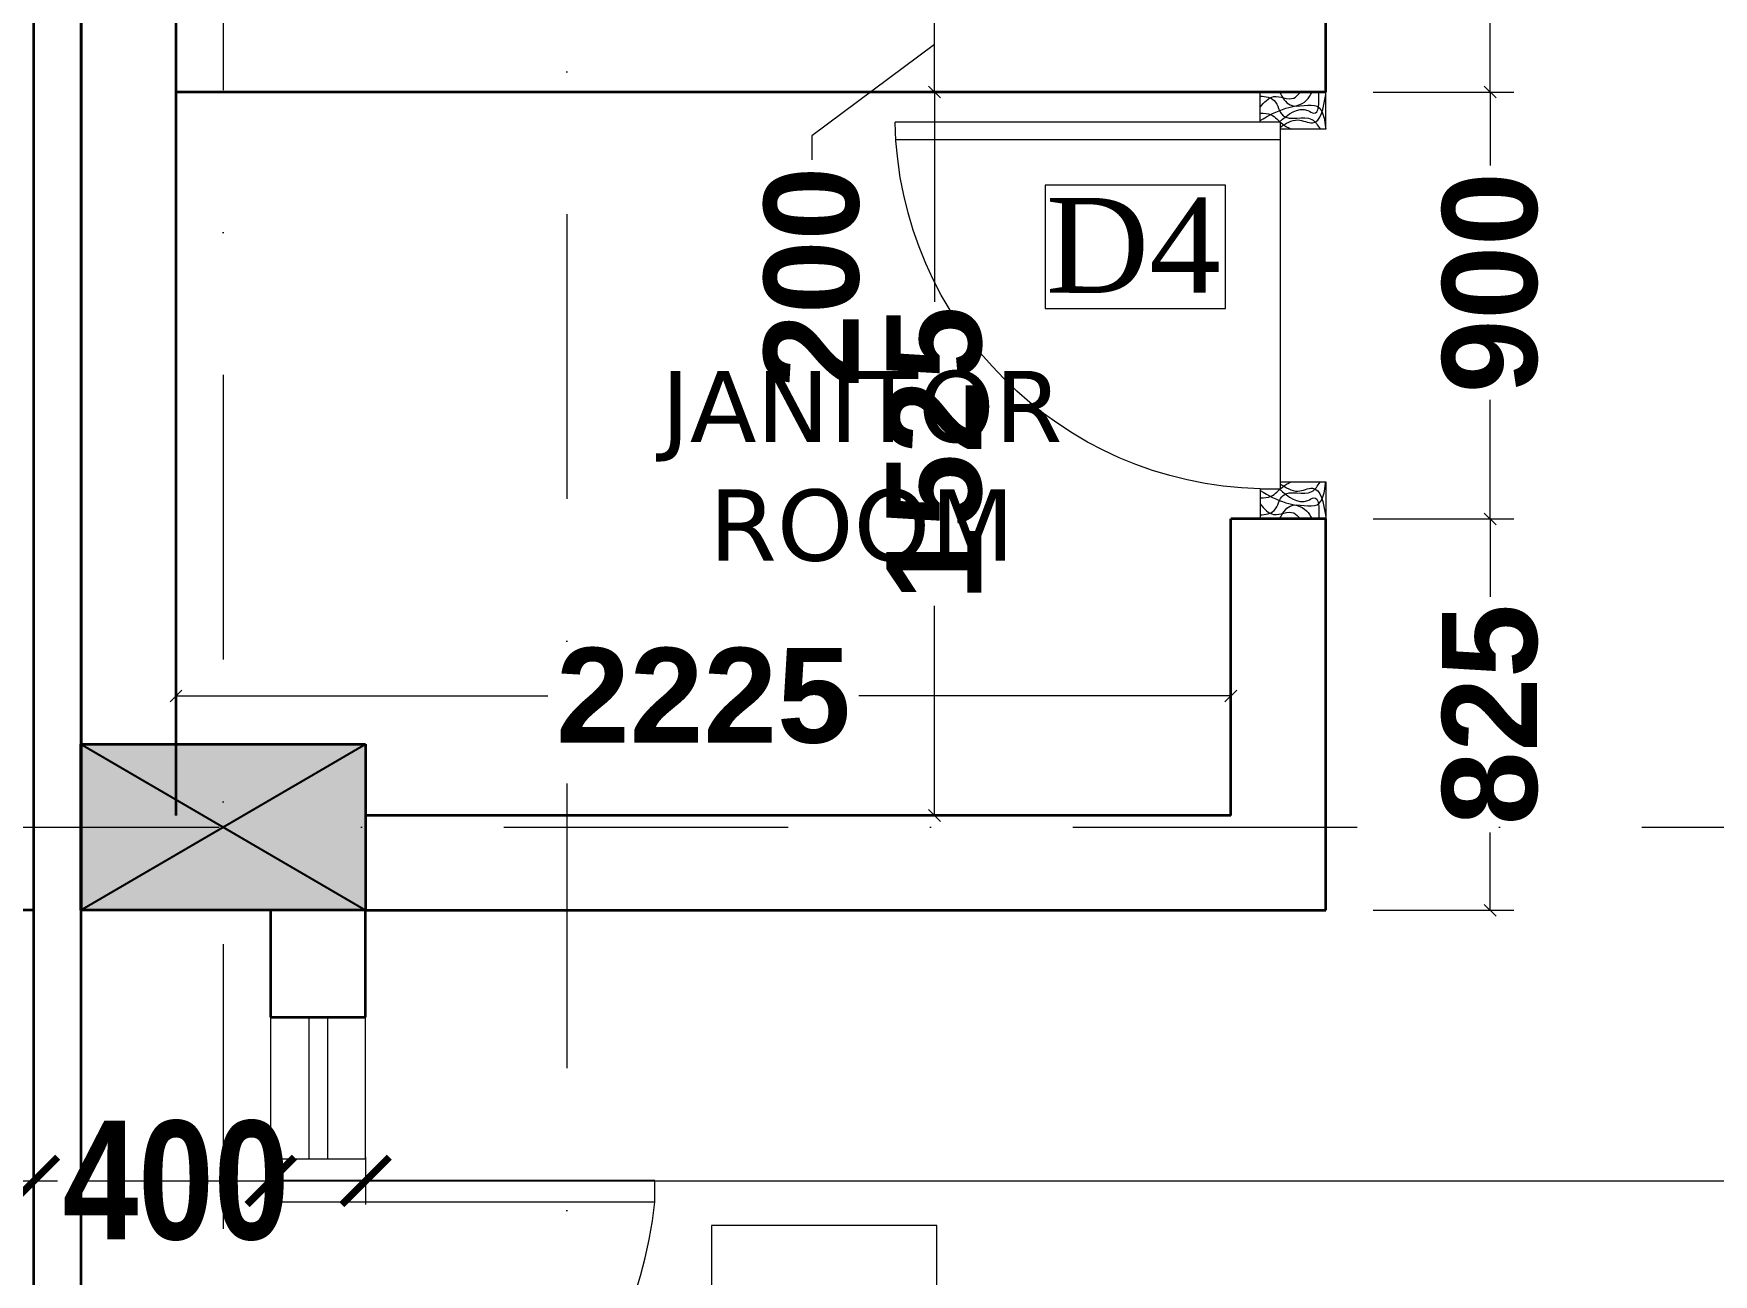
# Model space of a CAD drawing. Header units: millimetres. Extents: x -3092155 to 4513934, y -12317808 to 1850003.
# Drawn here: x -387960 to -384417, y -5682594 to -5679978 of the extents above; entities that cross this region are included whole.
import ezdxf

# ---------------------------------------------------------------- set-up
doc = ezdxf.new("R2010")
doc.units = ezdxf.units.MM
doc.header["$LTSCALE"] = 2
doc.header["$MEASUREMENT"] = 0
doc.header["$PDMODE"] = 34
doc.header["$PDSIZE"] = 500
doc.linetypes.add('DASHDOT', pattern=[1, 0.5, -0.25, 0, -0.25])
for name, color, linetype, lineweight in [('coloumn', 10, 'Continuous', 35), ('D DIM', 250, 'Continuous', 9), ('D4', 10, 'Continuous', 5), ('DOOR', 27, 'Continuous', 5), ('DW2', 10, 'Continuous', 9), ('expen. jt.', 130, 'Continuous', 35), ('glass', 5, 'Continuous', 15), ('GRID', 251, 'DASHDOT', 5), ('SILL', 74, 'Continuous', 9), ('TEXT', 7, 'Continuous', 13), ('toi.dim.', 214, 'Continuous', 9), ('WAll', 250, 'Continuous', 35)]:
    doc.layers.add(name, color=color, linetype=linetype, lineweight=lineweight)
doc.styles.add('INNER DIM', font='ARIALNB.TTF', dxfattribs={"height": 250})
doc.styles.add('int dim', font='arialbd.ttf', dxfattribs={"height": 200})
doc.styles.get("Standard").update_dxf_attribs({"font": 'times.ttf', "height": 500})
doc.styles.add('style2', font='verdana.ttf')
doc.dimstyles.new('INNER DIM', dxfattribs={"dimscale": 0, "dimtxt": 250, "dimasz": 100, "dimexe": 50, "dimexo": 50, "dimgap": 50, "dimtad": 0, "dimdec": 0, "dimzin": 0, "dimdsep": 46, "dimtxsty": 'INNER DIM', "dimblk": 'ARCHTICK', "dimcen": 100, "dimdle": 50, "dimclrd": 256, "dimclre": 256, "dimclrt": 256, "dimadec": 0, "dimazin": 0, "dimtfac": 1, "dimtdec": 0, "dimtix": 1, "dimtmove": 2, "dimatfit": 3, "dimfxl": 50, "dimfxlon": 1, "dimtolj": 1, "dimtzin": 0, "dimlwd": -1, "dimlwe": -1, "dimarcsym": 1})
doc.dimstyles.new('toilet detail', dxfattribs={"dimtxt": 150, "dimasz": 25, "dimexe": 50, "dimexo": 100, "dimgap": 25, "dimtad": 0, "dimdec": 0, "dimzin": 3, "dimdsep": 46, "dimtxsty": 'int dim', "dimblk": 'OBLIQUE', "dimcen": 90, "dimclrd": 214, "dimclre": 214, "dimclrt": 256, "dimadec": 0, "dimazin": 0, "dimtfac": 1, "dimtdec": 0, "dimtofl": 0, "dimtmove": 1, "dimatfit": 3, "dimfxl": 1, "dimfrac": 1, "dimtolj": 1, "dimtzin": 0, "dimlwd": -1, "dimlwe": -1, "dimarcsym": 1})

# ---------------------------------------------------------------- blocks, each defined once
blk = doc.blocks.new('1000 DOOR R')
at = {"layer": 'DOOR', "color": 252, "ltscale": 200}
for p, q in [((-900.0000000002939, -900.0000000079117), (0, -900.0000000009311)), ((-900.0000000002939, -900.0000000079117), (-900.0000000004659, -950.0000000088307)), ((0, -1000), (-9.313226e-10, -900.0000000009311)), ((-900.0000000004659, -950.0000000088307), (0, -950.0000000004657))]:
    blk.add_line(p, q, dxfattribs=at)
blk.add_arc((96.18426488310726, -1002.966401599998), 1001.491472483967, 95.4612376322135, 174.0988179155206, dxfattribs=at)
blk = doc.blocks.new('A$C44E84F5B')
at = {"layer": 'SILL', "ltscale": 0.1, "extrusion": (0, 0, -1), "xscale": -0.8999999999990947, "yscale": 0.8999999999990947, "zscale": -0.900000000403865, "rotation": 180}
blk.add_blockref('1000 DOOR R', (0.0005814246833324, 899.9993509687483), dxfattribs=at)
at = {"layer": 'SILL', "ltscale": 0.1, "extrusion": (0, 0, -1), "xscale": 0.8999999999990947, "yscale": 0.8999999999990947, "zscale": -0.900000000403865}
blk.add_blockref('1000 DOOR R', (0.0005814246833324, 899.9993509687483), dxfattribs=at)
blk = doc.blocks.new('_ArchTick')
at = {"color": 0, "linetype": 'ByBlock', "const_width": 0.15}
blk.add_lwpolyline([(-0.5, -0.5), (0.5, 0.5)], dxfattribs=at)
blk = doc.blocks.new('*D206')
at = {"layer": 'D DIM', "ltscale": 100, "transparency": 16777216}
for p, q in [((-388159.2708089384, -5682346.702719184), (-388159.2708089384, -5682446.702719184)), ((-387959.2708089328, -5682346.702719184), (-387959.2708089328, -5682446.702719184)), ((-388209.2708089384, -5682396.702719184), (-387909.2708089328, -5682396.702719184))]:
    blk.add_line(p, q, dxfattribs=at)
at = {"layer": 'Defpoints', "color": 0, "lineweight": 50, "ltscale": 100, "transparency": 16777216}
for p in [(-388159.2708089384, -5681476.232656209), (-387959.2708089328, -5681826.23265617), (-387959.2708089328, -5682396.702719184)]:
    blk.add_point(p, dxfattribs=at)
at = {"layer": 'D DIM', "ltscale": 100, "transparency": 16777216, "xscale": 100, "yscale": 100, "zscale": 100, "rotation": 180}
blk.add_blockref('_ArchTick', (-388159.2708089384, -5682396.702719184), dxfattribs=at)
at = {"layer": 'D DIM', "ltscale": 100, "transparency": 16777216, "xscale": 100, "yscale": 100, "zscale": 100}
blk.add_blockref('_ArchTick', (-387959.2708089328, -5682396.702719184), dxfattribs=at)
at = {"layer": 'D DIM', "ltscale": 100, "transparency": 16777216, "insert": (-388429.5434741869, -5682756.304070169), "char_height": 250, "attachment_point": 5, "style": 'INNER DIM'}
blk.add_mtext('\\A1;200', dxfattribs=at)
blk = doc.blocks.new('*D673')
at = {"layer": 'D DIM', "ltscale": 100, "transparency": 16777216}
for p, q in [((-387859.2976417327, -5682346.702719184), (-387859.2976417327, -5682446.702719184)), ((-387459.7111626682, -5682346.702719184), (-387459.7111626682, -5682446.702719184)), ((-387859.2976417327, -5682396.702719184), (-387459.7111626682, -5682396.702719184))]:
    blk.add_line(p, q, dxfattribs=at)
at = {"layer": 'Defpoints', "color": 0, "lineweight": 50, "ltscale": 100, "transparency": 16777216}
for p in [(-387859.2976417327, -5681826.232656228), (-387459.7111626682, -5682051.224320661), (-387459.7111626682, -5682396.702719184)]:
    blk.add_point(p, dxfattribs=at)
at = {"layer": 'D DIM', "ltscale": 100, "transparency": 16777216, "insert": (-387659.5044022005, -5682396.702719184), "char_height": 250, "attachment_point": 5, "style": 'INNER DIM'}
blk.add_mtext('\\A1;400', dxfattribs=at)
blk = doc.blocks.new('*D674')
at = {"layer": 'D DIM', "ltscale": 100, "transparency": 16777216}
for p, q in [((-387459.7111626682, -5682346.702719184), (-387459.7111626682, -5682446.702719184)), ((-387259.7111626677, -5682346.702719184), (-387259.7111626677, -5682446.702719184)), ((-387509.7111626682, -5682396.702719184), (-387209.7111626677, -5682396.702719184))]:
    blk.add_line(p, q, dxfattribs=at)
at = {"layer": 'Defpoints', "color": 0, "lineweight": 50, "ltscale": 100, "transparency": 16777216}
for p in [(-387459.7111626682, -5682051.224320661), (-387259.7111626677, -5682051.224320661), (-387259.7111626677, -5682396.702719184)]:
    blk.add_point(p, dxfattribs=at)
at = {"layer": 'D DIM', "ltscale": 100, "transparency": 16777216, "xscale": 100, "yscale": 100, "zscale": 100, "rotation": 180}
blk.add_blockref('_ArchTick', (-387459.7111626682, -5682396.702719184), dxfattribs=at)
at = {"layer": 'D DIM', "ltscale": 100, "transparency": 16777216, "xscale": 100, "yscale": 100, "zscale": 100}
blk.add_blockref('_ArchTick', (-387259.7111626677, -5682396.702719184), dxfattribs=at)
at = {"layer": 'D DIM', "ltscale": 100, "transparency": 16777216, "insert": (-387734.7304592938, -5682756.304070169), "char_height": 250, "attachment_point": 5, "style": 'INNER DIM'}
blk.add_mtext('\\A1;200', dxfattribs=at)
blk = doc.blocks.new('*D207')
at = {"layer": 'D DIM', "ltscale": 100, "transparency": 16777216}
for p, q in [((-387259.7111626677, -5682346.702719184), (-387259.7111626677, -5682446.702719184)), ((-372884.7111909318, -5682346.702719184), (-372884.7111909318, -5682446.702719184)), ((-387309.7111626677, -5682396.702719184), (-380504.714587441, -5682396.702719184)), ((-372834.7111909318, -5682396.702719184), (-379639.7077661586, -5682396.702719184))]:
    blk.add_line(p, q, dxfattribs=at)
at = {"layer": 'Defpoints', "color": 0, "lineweight": 50, "ltscale": 100, "transparency": 16777216}
for p in [(-372884.7111909318, -5681826.23265636), (-387259.7111626677, -5681887.129141805), (-372884.7111909318, -5682396.702719184)]:
    blk.add_point(p, dxfattribs=at)
at = {"layer": 'D DIM', "ltscale": 100, "transparency": 16777216, "xscale": 100, "yscale": 100, "zscale": 100, "rotation": 180}
blk.add_blockref('_ArchTick', (-387259.7111626677, -5682396.702719184), dxfattribs=at)
at = {"layer": 'D DIM', "ltscale": 100, "transparency": 16777216, "xscale": 100, "yscale": 100, "zscale": 100}
blk.add_blockref('_ArchTick', (-372884.7111909318, -5682396.702719184), dxfattribs=at)
at = {"layer": 'D DIM', "ltscale": 100, "transparency": 16777216, "insert": (-380072.2111767998, -5682396.702719184), "char_height": 250, "attachment_point": 5, "style": 'INNER DIM'}
blk.add_mtext('\\A1;14375', dxfattribs=at)
blk = doc.blocks.new('*D730')
at = {"layer": 'D DIM', "ltscale": 100, "transparency": 16777216}
for p, q in [((-438689.0668657003, 360.6453613601625), (-438689.0668657003, 460.6453613601625)), ((998.7644366729072, 360.6453613601623), (998.7644366729072, 460.6453613601623)), ((1048.764436672907, 410.6453613601623), (-438739.0668657003, 410.6453613601623))]:
    blk.add_line(p, q, dxfattribs=at)
at = {"layer": 'Defpoints', "color": 0, "lineweight": 50, "ltscale": 100, "transparency": 16777216}
for p in [(-438689.0668657003, 410.6453613601623), (998.7644366729072, -0.0061451550573111), (-438689.0668657006, -5723126.232655427)]:
    blk.add_point(p, dxfattribs=at)
at = {"layer": 'D DIM', "ltscale": 100, "transparency": 16777216, "xscale": 100, "yscale": 100, "zscale": 100, "rotation": 180}
blk.add_blockref('_ArchTick', (-438689.0668657003, 410.6453613601623), dxfattribs=at)
at = {"layer": 'D DIM', "ltscale": 100, "transparency": 16777216, "xscale": 100, "yscale": 100, "zscale": 100}
blk.add_blockref('_ArchTick', (998.7644366729072, 410.6453613601623), dxfattribs=at)
at = {"layer": 'D DIM', "ltscale": 100, "transparency": 16777216, "insert": (1326.455259555951, 835.181085795164), "char_height": 250, "attachment_point": 5, "style": 'INNER DIM'}
blk.add_mtext('\\A1;439688', dxfattribs=at)
blk = doc.blocks.new('F.F')
at = {"layer": 'coloumn', "ltscale": 100}
blk.add_hatch(color=256, dxfattribs=at).paths.add_polyline_path([(-159880.3270420864, -5834806.198561396), (-159880.3270420864, -5835156.198561395), (-160480.3270420865, -5835156.198561395), (-160480.3270420865, -5834806.198561396)])
at = {"layer": 'coloumn', "lineweight": 25, "ltscale": 100}
for p, q in [((-160480.3270420865, -5835156.198561395), (-159880.3270420864, -5834806.198561396)), ((-160480.3270420865, -5834806.198561396), (-159880.3270420864, -5835156.198561395))]:
    blk.add_line(p, q, dxfattribs=at)
at = {"layer": 'coloumn', "ltscale": 100}
blk.add_lwpolyline([(-159880.3270420864, -5834806.198561396), (-159880.3270420864, -5835156.198561395), (-160480.3270420865, -5835156.198561395), (-160480.3270420865, -5834806.198561396)], close=True, dxfattribs=at)
blk = doc.blocks.new('A$C3DC14F32')
at = {"layer": 'DOOR', "ltscale": 100}
for p, q in [((52.99949478264897, 114.9996921028942), (52.99949478264899, 756.7428243851377)), ((83.99949478264897, 79.99969210289419), (83.99949478264898, 755.4110343496443)), ((-0.0005052173510194, -0.000307897105813), (-0.0005052173510194, 114.9996921028942)), ((52.99949478264897, 114.9996921028942), (-0.0005052173510194, 114.9996921028942)), ((52.99949478264897, 79.99969210289419), (52.99949478264897, 114.9996921028942)), ((696.999494782649, 114.9996921028942), (696.999494782649, 79.99969210289419)), ((696.999494782649, 114.9996921028942), (749.999494782649, 114.9996921028942)), ((749.999494782649, 114.9996921028942), (749.999494782649, -0.000307897105813)), ((52.99949478264897, 79.99969210289419), (696.999494782649, 79.99969210289419)), ((64.99949478264897, -0.0003078980371356), (64.99949478264897, 79.99969210289419)), ((684.9994947826488, 79.99969210289419), (684.9994947826488, -0.0003078980371356)), ((64.99949478264897, -0.0003078980371356), (-0.0005052173510194, -0.000307897105813)), ((684.9994947826488, -0.0003078980371356), (749.9994947826491, -0.0003078980371356))]:
    blk.add_line(p, q, dxfattribs=at)
blk.add_arc((40.31417776597399, 100.008927482144), 656.8563987731303, 1.307716759455737, 88.89342584686472, dxfattribs=at)
for points in [[(49.99949478264897, 114.9996921028942), (28.5, 70), (14.5, 33.5), (-0.0005052173510194, 24)], [(26.49949478264898, 114.9996921028942), (8, 91.5), (10.5, 56), (-0.0005052173510194, 44.5)], [(7.000000000465661, 114.9996921028942), (15, 90.5), (41.5, 75), (48, 24.5), (64.99949478264897, 10)], [(37.00000000046565, 114.9996921028942), (40, 96), (56, 76), (64.99949478264897, 61)], [(742.9989895648323, 114.9996921028942), (734.998989565298, 90.5), (708.4989895652977, 75), (701.998989565298, 24.5), (684.9994947826488, 10)], [(712.9989895648323, 114.9996921028942), (709.998989565298, 96), (693.9989895652977, 76), (684.9994947826488, 61)], [(699.999494782649, 114.9996921028942), (721.4989895652977, 70), (735.498989565298, 33.5), (749.999494782649, 24)], [(723.499494782649, 114.9996921028942), (741.9989895652977, 91.5), (739.498989565298, 56), (749.999494782649, 44.5)], [(52.99949478264897, 82), (32.5, 31.5), (37, 21), (-0.0005052173510194, 12)], [(-0.0005052173510194, 81), (22.5, 62.5), (25, 15), (64.99949478264897, -0.0003078980371356)], [(62, 79.99969210289419), (49, 49), (54, 23.5), (4, -0.000307897105813)], [(749.999494782649, 81), (727.4989895652978, 62.5), (724.9989895652977, 15), (684.9994947826488, -0.0003078980371356)], [(687.9989895652977, 79.99969210289419), (700.9989895652977, 49), (695.9989895652977, 23.5), (745.9989895652977, -0.000307897105813)], [(696.999494782649, 82), (717.4989895652977, 31.5), (712.9989895652977, 21), (749.999494782649, 12)]]:
    blk.add_spline(points, degree=3, dxfattribs=at)
blk = doc.blocks.new('_Oblique')
at = {"color": 0, "linetype": 'ByBlock', "lineweight": -2}
blk.add_line((-0.5, -0.5), (0.5, 0.5), dxfattribs=at)
blk = doc.blocks.new('*D1131')
at = {"layer": 'Defpoints', "color": 0, "lineweight": 50, "ltscale": 100, "transparency": 16777216}
for p in [(-1466461.243245577, -5392964.478164543), (-1466114.258194987, -5392964.478164543), (-1466461.235997059, -5393789.476752537)]:
    blk.add_point(p, dxfattribs=at)
at = {"layer": 'toi.dim.', "color": 214, "ltscale": 100, "transparency": 16777216}
for p, q in [((-1466361.243245577, -5392964.478164543), (-1466064.258194986, -5392964.478164543)), ((-1466114.258194987, -5392964.478164543), (-1466114.258194987, -5393128.785098377)), ((-1466114.258194987, -5393789.476752537), (-1466114.258194987, -5393625.169818704)), ((-1466361.235997059, -5393789.476752537), (-1466064.258194986, -5393789.476752537))]:
    blk.add_line(p, q, dxfattribs=at)
at = {"layer": 'toi.dim.', "color": 214, "ltscale": 100, "transparency": 16777216, "xscale": 25, "yscale": 25, "zscale": 25}
for p, rotation in [((-1466114.258194987, -5392964.478164543), 90), ((-1466114.258194987, -5393789.476752537), 270)]:
    blk.add_blockref('_Oblique', p, dxfattribs=dict(at, rotation=rotation))
at = {"layer": 'toi.dim.', "ltscale": 100, "transparency": 16777216, "insert": (-1466114.258194985, -5393376.97745854), "char_height": 200, "attachment_point": 5, "rotation": 90, "style": 'int dim'}
blk.add_mtext('\\A1;825', dxfattribs=at)
blk = doc.blocks.new('*D1132')
at = {"layer": 'Defpoints', "color": 0, "lineweight": 50, "ltscale": 100, "transparency": 16777216}
for p in [(-1466461.235997059, -5392064.47816448), (-1466114.258194987, -5392064.47816448), (-1466461.243245577, -5392964.478164543)]:
    blk.add_point(p, dxfattribs=at)
at = {"layer": 'toi.dim.', "color": 214, "ltscale": 100, "transparency": 16777216}
for p, q in [((-1466361.235997059, -5392064.47816448), (-1466064.258194986, -5392064.47816448)), ((-1466114.258194987, -5392064.47816448), (-1466114.258194987, -5392219.642014987)), ((-1466114.258194987, -5392964.478164543), (-1466114.258194987, -5392713.161796707)), ((-1466361.243245577, -5392964.478164543), (-1466064.258194986, -5392964.478164543))]:
    blk.add_line(p, q, dxfattribs=at)
at = {"layer": 'toi.dim.', "color": 214, "ltscale": 100, "transparency": 16777216, "xscale": 25, "yscale": 25, "zscale": 25}
for p, rotation in [((-1466114.258194987, -5392064.47816448), 90), ((-1466114.258194987, -5392964.478164543), 270)]:
    blk.add_blockref('_Oblique', p, dxfattribs=dict(at, rotation=rotation))
at = {"layer": 'toi.dim.', "ltscale": 100, "transparency": 16777216, "insert": (-1466114.258194986, -5392466.401905847), "char_height": 200, "attachment_point": 5, "rotation": 90, "style": 'int dim'}
blk.add_mtext('\\A1;900', dxfattribs=at)
blk = doc.blocks.new('*D1133')
at = {"layer": 'Defpoints', "color": 0, "lineweight": 50, "ltscale": 100, "transparency": 16777216}
for p in [(-1466336.627130239, -5390389.477372297), (-1466114.258194987, -5390389.477372297), (-1466461.235997059, -5392064.47816448)]:
    blk.add_point(p, dxfattribs=at)
at = {"layer": 'toi.dim.', "color": 214, "ltscale": 100, "transparency": 16777216}
for p, q in [((-1466236.627130239, -5390389.477372297), (-1466064.258194986, -5390389.477372297)), ((-1466114.258194987, -5390389.477372297), (-1466114.258194987, -5390906.479814773)), ((-1466114.258194987, -5392064.47816448), (-1466114.258194987, -5391547.475722004)), ((-1466361.235997059, -5392064.47816448), (-1466064.258194986, -5392064.47816448))]:
    blk.add_line(p, q, dxfattribs=at)
at = {"layer": 'toi.dim.', "color": 214, "ltscale": 100, "transparency": 16777216, "xscale": 25, "yscale": 25, "zscale": 25}
for p, rotation in [((-1466114.258194987, -5390389.477372297), 90), ((-1466114.258194987, -5392064.47816448), 270)]:
    blk.add_blockref('_Oblique', p, dxfattribs=dict(at, rotation=rotation))
at = {"layer": 'toi.dim.', "ltscale": 100, "transparency": 16777216, "insert": (-1466114.258194985, -5391226.97776839), "char_height": 200, "attachment_point": 5, "rotation": 90, "style": 'int dim'}
blk.add_mtext('\\A1;1675', dxfattribs=at)
blk = doc.blocks.new('*D1137')
at = {"layer": 'Defpoints', "color": 0, "lineweight": 50, "ltscale": 100, "transparency": 16777216}
for p in [(-1467573.930248479, -5392064.478164481), (-1467286.251080207, -5392064.478164481), (-1467573.93024848, -5393589.47675254)]:
    blk.add_point(p, dxfattribs=at)
at = {"layer": 'toi.dim.', "color": 214, "ltscale": 100, "transparency": 16777216}
for p, q in [((-1467473.930248479, -5392064.478164481), (-1467236.251080207, -5392064.478164481)), ((-1467286.251080207, -5392064.478164481), (-1467286.251080207, -5392506.479504895)), ((-1467286.251080207, -5393589.47675254), (-1467286.251080207, -5393147.475412125)), ((-1467473.93024848, -5393589.47675254), (-1467236.251080207, -5393589.47675254))]:
    blk.add_line(p, q, dxfattribs=at)
at = {"layer": 'toi.dim.', "color": 214, "ltscale": 100, "transparency": 16777216, "xscale": 25, "yscale": 25, "zscale": 25}
for p, rotation in [((-1467286.251080207, -5392064.478164481), 90), ((-1467286.251080207, -5393589.47675254), 270)]:
    blk.add_blockref('_Oblique', p, dxfattribs=dict(at, rotation=rotation))
at = {"layer": 'toi.dim.', "ltscale": 100, "transparency": 16777216, "insert": (-1467286.251080206, -5392826.97745851), "char_height": 200, "attachment_point": 5, "rotation": 90, "style": 'int dim'}
blk.add_mtext('\\A1;1525', dxfattribs=at)
blk = doc.blocks.new('*D1138')
at = {"layer": 'Defpoints', "color": 0, "lineweight": 50, "ltscale": 100, "transparency": 16777216}
for p in [(-1467411.235997059, -5391864.478164479), (-1467286.251080207, -5391864.478164479), (-1467573.930248479, -5392064.47816448)]:
    blk.add_point(p, dxfattribs=at)
at = {"layer": 'toi.dim.', "color": 214, "ltscale": 100, "transparency": 16777216}
for p, q in [((-1467311.235997059, -5391864.478164479), (-1467236.251080207, -5391864.478164479)), ((-1467286.251080207, -5392064.47816448), (-1467286.251080207, -5391864.478164479)), ((-1467286.251080207, -5391964.478164481), (-1467544.919860221, -5392157.086954543)), ((-1467473.930248479, -5392064.47816448), (-1467236.251080207, -5392064.47816448)), ((-1467544.919860221, -5392157.086954543), (-1467544.919860221, -5392207.086954543))]:
    blk.add_line(p, q, dxfattribs=at)
at = {"layer": 'toi.dim.', "color": 214, "ltscale": 100, "transparency": 16777216, "xscale": 25, "yscale": 25, "zscale": 25}
for p, rotation in [((-1467286.251080207, -5391864.478164479), 90), ((-1467286.251080207, -5392064.47816448), 270)]:
    blk.add_blockref('_Oblique', p, dxfattribs=dict(at, rotation=rotation))
at = {"layer": 'toi.dim.', "ltscale": 100, "transparency": 16777216, "insert": (-1467544.919860221, -5392454.80182494), "char_height": 200, "attachment_point": 5, "rotation": 90, "style": 'int dim'}
blk.add_mtext('\\A1;200', dxfattribs=at)
blk = doc.blocks.new('*D1174')
at = {"layer": 'Defpoints', "color": 0, "lineweight": 50, "ltscale": 100, "transparency": 16777216}
for p in [(-1468886.213272656, -5393186.587926781), (-1466661.235997059, -5393186.587926781), (-1466661.235997059, -5393337.612101343)]:
    blk.add_point(p, dxfattribs=at)
at = {"layer": 'toi.dim.', "color": 214, "ltscale": 100, "transparency": 16777216}
for p, q in [((-1468886.213272656, -5393286.587926781), (-1468886.213272656, -5393387.612101343)), ((-1466661.235997059, -5393286.58792678), (-1466661.235997059, -5393387.612101343)), ((-1468886.213272656, -5393337.612101343), (-1468101.794211938, -5393337.612101343)), ((-1466661.235997059, -5393337.612101343), (-1467445.655057777, -5393337.612101343))]:
    blk.add_line(p, q, dxfattribs=at)
at = {"layer": 'toi.dim.', "color": 214, "ltscale": 100, "transparency": 16777216, "xscale": 25, "yscale": 25, "zscale": 25, "rotation": 180}
blk.add_blockref('_Oblique', (-1468886.213272656, -5393337.612101343), dxfattribs=at)
at = {"layer": 'toi.dim.', "color": 214, "ltscale": 100, "transparency": 16777216, "xscale": 25, "yscale": 25, "zscale": 25}
blk.add_blockref('_Oblique', (-1466661.235997059, -5393337.612101343), dxfattribs=at)
at = {"layer": 'toi.dim.', "ltscale": 100, "transparency": 16777216, "insert": (-1467773.724634857, -5393337.612101343), "char_height": 200, "attachment_point": 5, "style": 'int dim'}
blk.add_mtext('\\A1;2225', dxfattribs=at)
blk = doc.blocks.new('7u6ujuj')
at = {"layer": 'D4'}
blk.add_lwpolyline([(-1466672.546988885, -5392260.507910342), (-1467053.015999852, -5392260.507910342), (-1467053.015999852, -5392521.115177041), (-1466672.546988885, -5392521.115177041)], close=True, dxfattribs=at)
at = {"layer": 'WAll', "ltscale": 100}
for p, q in [((-1469086.241707722, -5384439.478500756), (-1469086.241707722, -5393789.47675254)), ((-1468886.213272656, -5384639.477713058), (-1468886.213272656, -5393589.47675254)), ((-1466461.235997059, -5392064.47816448), (-1466461.235997059, -5390407.248226657)), ((-1466461.235997059, -5392064.47816448), (-1468886.62713024, -5392064.478164479)), ((-1466661.235997059, -5393589.476752539), (-1466661.235997059, -5392964.478164481)), ((-1466461.23599706, -5392964.478164481), (-1466661.235997059, -5392964.478164479)), ((-1466461.235997059, -5393789.476752537), (-1466461.235997059, -5392964.478164481)), ((-1466661.235997059, -5393589.476752539), (-1468486.624499902, -5393589.47675254)), ((-1468486.624499902, -5393789.476752535), (-1466461.235997059, -5393789.476752537))]:
    blk.add_line(p, q, dxfattribs=at)
at = {"layer": 'DOOR', "ltscale": 100, "xscale": -1.199999999953806, "yscale": 1.199999999953806, "zscale": 1.199999999953806, "rotation": 90.00050340628627}
blk.add_blockref('A$C3DC14F32', (-1466461.23637195, -5392064.478770745), dxfattribs=at)
at = {"layer": 'D4', "insert": (-1466867.125795439, -5392287.613844926), "char_height": 200, "width": 464.1942631211133, "attachment_point": 2}
blk.add_mtext('\\pt2000;D4', dxfattribs=at)
at = {"layer": 'TEXT', "ltscale": 100, "insert": (-1467863.076400745, -5392652.236512303), "char_height": 150, "attachment_point": 1, "style": 'style2'}
blk.add_mtext('\\pxqc;JANITOR\\PROOM', dxfattribs=at)
at = {"layer": 'toi.dim.', "ltscale": 100}
for base, p1, p2, picture, middle in [((-1466114.258194987, -5390389.477372297), (-1466461.235997059, -5392064.47816448), (-1466336.627130239, -5390389.477372297), '*D1133', (-1466114.258194985, -5391226.97776839)), ((-1466114.258194987, -5392964.478164543), (-1466461.235997059, -5393789.476752537), (-1466461.243245577, -5392964.478164543), '*D1131', (-1466114.258194985, -5393376.97745854))]:
    dim = blk.add_linear_dim(base=base, p1=p1, p2=p2, angle=90, dimstyle='toilet detail', dxfattribs=at)
    dim.commit()
    dim.dimension.update_dxf_attribs({"geometry": picture, "text_midpoint": middle})
for base, p1, p2, picture, middle in [((-1467286.251080207, -5391864.478164479), (-1467573.930248479, -5392064.47816448), (-1467411.235997059, -5391864.478164479), '*D1138', (-1467544.919860221, -5392232.086954543)), ((-1466114.258194987, -5392064.47816448), (-1466461.243245577, -5392964.478164543), (-1466461.235997059, -5392064.47816448), '*D1132', (-1466114.258194986, -5392466.401905847))]:
    dim = blk.add_linear_dim(base=base, p1=p1, p2=p2, angle=90, dimstyle='toilet detail', dxfattribs=at)
    dim.commit()
    dim.dimension.update_dxf_attribs({"geometry": picture, "text_midpoint": middle, "dimtype": 160})
dim = blk.add_linear_dim(base=(-1467286.251080207, -5392064.478164481), p1=(-1467573.930248481, -5393589.47675254), p2=(-1467573.93024848, -5392064.478164481), angle=90, dimstyle='toilet detail', dxfattribs=at)
dim.commit()
dim.dimension.update_dxf_attribs({"geometry": '*D1137', "text_midpoint": (-1467286.251080206, -5392826.97745851), "insert": (-4.656612873077393e-10, 0)})
dim = blk.add_linear_dim(base=(-1466661.235997059, -5393337.612101344), p1=(-1468886.213272656, -5393186.587926782), p2=(-1466661.235997059, -5393186.587926782), dimstyle='toilet detail', dxfattribs=at)
dim.commit()
dim.dimension.update_dxf_attribs({"geometry": '*D1174', "text_midpoint": (-1467773.724634857, -5393337.612101344), "insert": (0, -9.313225746154785e-10)})

msp = doc.modelspace()

# ---------------------------------------------------------------- linework, layer by layer
at = {"layer": 'DW2', "ltscale": 100}
msp.add_lwpolyline([(-386530.3642284874, -5682490.68602017), (-386530.3642284874, -5684152.825865518), (-386054.7892587487, -5684152.825865518), (-386054.7892587487, -5682490.68602017)], close=True, dxfattribs=at)
at = {"layer": 'expen. jt.', "ltscale": 100}
for p, q in [((-387959.746751042, -5684676.233107624), (-387959.7098776289, -5672376.23505539)), ((-387959.6843299475, -5684676.233107565), (-387959.6843299391, -5672376.232656164)), ((-387859.7077857694, -5684876.233107653), (-387859.6708470676, -5672476.235055431)), ((-387859.6843299489, -5684726.232656162), (-387859.6843299391, -5672476.232656164))]:
    msp.add_line(p, q, dxfattribs=at)
at = {"layer": 'glass', "ltscale": 100}
for p, q in [((-387379.710581243, -5682051.224320661), (-387379.7105812436, -5682351.2335309)), ((-387339.7105812431, -5682051.224320661), (-387339.7105812437, -5682351.2335309))]:
    msp.add_line(p, q, dxfattribs=at)
at = {"layer": 'GRID', "color": 5, "ltscale": 600}
for p, q in [((-387560.123037103, -5655495.271744533), (-387560.123037103, -5744297.292236768)), ((-386835.1246837274, -5656356.718671264), (-386835.1246837283, -5743438.159883965))]:
    msp.add_line(p, q, dxfattribs=at)
at = {"layer": 'GRID', "color": 6, "ltscale": 600}
msp.add_line((-460174.5851218564, -5681651.232656341), (-367335.1246837269, -5681651.232656344), dxfattribs=at)
at = {"layer": 'SILL', "ltscale": 100}
for p, q in [((-387459.7111626682, -5682351.2335309), (-387459.7111626682, -5682051.224320661)), ((-387259.7111626677, -5682351.2335309), (-387259.7111626677, -5682051.224320662)), ((-387259.7111626677, -5682351.2335309), (-387459.7111626682, -5682351.2335309))]:
    msp.add_line(p, q, dxfattribs=at)
at = {"layer": 'WAll', "ltscale": 100}
for p, q in [((-387959.6843299461, -5681826.23265617), (-388159.6843299489, -5681826.23265617)), ((-387459.7111626682, -5682051.224320661), (-387459.7111626682, -5681826.232655489)), ((-387259.7111626677, -5682051.224320662), (-387259.7111626677, -5681826.232655489)), ((-387459.7111626682, -5682051.224320661), (-387259.7111626677, -5682051.224320661))]:
    msp.add_line(p, q, dxfattribs=at)

# ---------------------------------------------------------------- block references
at = {"layer": 'coloumn'}
msp.add_blockref('F.F', (-227379.7976416377, 153329.9659050368), dxfattribs=at)
at = {"layer": 'DOOR', "ltscale": 100}
msp.add_blockref('A$C44E84F5B', (-387459.7105812436, -5684151.232232832), dxfattribs=at)
at = {"layer": 'WAll'}
msp.add_blockref('7u6ujuj', (1081226.543007548, -288036.7615216254), dxfattribs=at)

# ---------------------------------------------------------------- dimensions: what is measured, and where the dimension line sits
at = {"layer": 'D DIM', "ltscale": 100}
for base, p1, p2, picture, middle in [((-438689.0668657003, 410.6453613601623), (998.7644366729072, -0.0061451550573111), (-438689.0668657006, -5723126.232655427), '*D730', (1326.455259555951, 835.181085795164)), ((-387959.2708089328, -5682396.702719184), (-388159.2708089384, -5681476.232656209), (-387959.2708089328, -5681826.23265617), '*D206', (-388429.5434741869, -5682756.304070169)), ((-387259.7111626677, -5682396.702719184), (-387459.7111626682, -5682051.224320661), (-387259.7111626677, -5682051.224320661), '*D674', (-387734.7304592938, -5682756.304070169))]:
    dim = msp.add_linear_dim(base=base, p1=p1, p2=p2, dimstyle='INNER DIM', override={"dimscale": 1}, dxfattribs=at)
    dim.commit()
    dim.dimension.update_dxf_attribs({"geometry": picture, "text_midpoint": middle, "dimtype": 160})
for base, p1, p2, picture, middle in [((-387459.7111626682, -5682396.702719184), (-387859.2976417327, -5681826.232656228), (-387459.7111626682, -5682051.224320661), '*D673', (-387659.5044022005, -5682396.702719184)), ((-372884.7111909318, -5682396.702719184), (-387259.7111626677, -5681887.129141805), (-372884.7111909318, -5681826.23265636), '*D207', (-380072.2111767998, -5682396.702719184))]:
    dim = msp.add_linear_dim(base=base, p1=p1, p2=p2, dimstyle='INNER DIM', override={"dimscale": 1}, dxfattribs=at)
    dim.commit()
    dim.dimension.update_dxf_attribs({"geometry": picture, "text_midpoint": middle})

doc.saveas('drawing.dxf')
